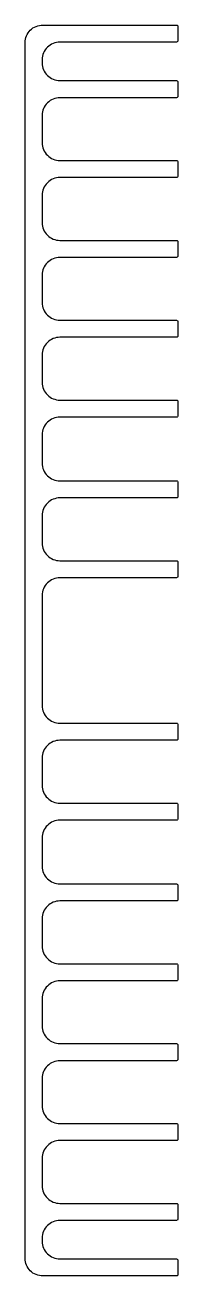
# Model space of a CAD drawing. Extents: x 645 to 667, y -196 to -19.
import ezdxf

# ---------------------------------------------------------------- set-up
doc = ezdxf.new("R2010")
doc.units = 0
doc.header["$LTSCALE"] = 15
doc.layers.get('0').update_dxf_attribs({"linetype": 'CONTINUOUS'})

msp = doc.modelspace()

# ---------------------------------------------------------------- linework, layer by layer
msp.add_lwpolyline([(666.86, -188.05, -0.414214), (666.66, -188.25), (650.22, -188.25, 0.414214), (647.72, -190.75), (647.72, -191.2, 0.414214), (650.22, -193.7), (666.66, -193.7, -0.414214), (666.86, -193.9), (666.86, -195.91, -0.414214), (666.66, -196.11), (647.81, -196.11, -0.414214), (645.31, -193.61), (645.31, -21.61, -0.414214), (647.81, -19.11), (666.66, -19.11, -0.414214), (666.86, -19.31), (666.86, -21.32, -0.414214), (666.66, -21.52), (650.22, -21.52, 0.414214), (647.72, -24.02), (647.72, -24.48, 0.414214), (650.22, -26.98), (666.66, -26.98, -0.414214), (666.86, -27.18), (666.86, -29.19, -0.414214), (666.66, -29.39), (650.22, -29.39, 0.414214), (647.72, -31.89), (647.72, -35.78, 0.414214), (650.22, -38.28), (666.66, -38.28, -0.414214), (666.86, -38.48), (666.86, -40.49, -0.414214), (666.66, -40.69), (650.22, -40.69, 0.414214), (647.72, -43.19), (647.72, -47.08, 0.414214), (650.22, -49.58), (666.66, -49.58, -0.414214), (666.86, -49.78), (666.86, -51.79, -0.414214), (666.66, -51.99), (650.22, -51.99, 0.414214), (647.72, -54.49), (647.72, -58.38, 0.414214), (650.22, -60.88), (666.66, -60.88, -0.414214), (666.86, -61.08), (666.86, -63.09, -0.414214), (666.66, -63.29), (650.22, -63.29, 0.414214), (647.72, -65.79), (647.72, -69.68, 0.414214), (650.22, -72.18), (666.66, -72.18, -0.414214), (666.86, -72.38), (666.86, -74.39, -0.414214), (666.66, -74.59), (650.22, -74.59, 0.414214), (647.72, -77.09), (647.72, -81.11, 0.414214), (650.22, -83.61), (666.66, -83.61, -0.414214), (666.86, -83.81), (666.86, -85.82, -0.414214), (666.66, -86.02), (650.22, -86.02, 0.414214), (647.72, -88.52), (647.72, -92.41, 0.414214), (650.22, -94.91), (666.66, -94.91, -0.414214), (666.86, -95.11), (666.86, -97.12, -0.414214), (666.66, -97.32), (650.22, -97.32, 0.414214), (647.72, -99.82), (647.72, -115.4, 0.414214), (650.22, -117.9), (666.66, -117.9, -0.414214), (666.86, -118.1), (666.86, -120.11, -0.414214), (666.66, -120.31), (650.22, -120.31, 0.414214), (647.72, -122.81), (647.72, -126.71, 0.414214), (650.22, -129.21), (666.66, -129.21, -0.414214), (666.86, -129.41), (666.86, -131.42, -0.414214), (666.66, -131.62), (650.22, -131.62, 0.414214), (647.72, -134.12), (647.72, -138.14, 0.414214), (650.22, -140.64), (666.66, -140.64, -0.414214), (666.86, -140.84), (666.86, -142.85, -0.414214), (666.66, -143.05), (650.22, -143.05, 0.414214), (647.72, -145.55), (647.72, -149.44, 0.414214), (650.22, -151.94), (666.66, -151.94, -0.414214), (666.86, -152.14), (666.86, -154.15, -0.414214), (666.66, -154.35), (650.22, -154.35, 0.414214), (647.72, -156.85), (647.72, -160.74, 0.414214), (650.22, -163.24), (666.66, -163.24, -0.414214), (666.86, -163.44), (666.86, -165.45, -0.414214), (666.66, -165.65), (650.22, -165.65, 0.414214), (647.72, -168.15), (647.72, -172.04, 0.414214), (650.22, -174.54), (666.66, -174.54, -0.414214), (666.86, -174.74), (666.86, -176.75, -0.414214), (666.66, -176.95), (650.22, -176.95, 0.414214), (647.72, -179.45), (647.72, -183.34, 0.414214), (650.22, -185.84), (666.66, -185.84, -0.414214), (666.86, -186.04)], format="xyb", close=True)

doc.saveas('drawing.dxf')
